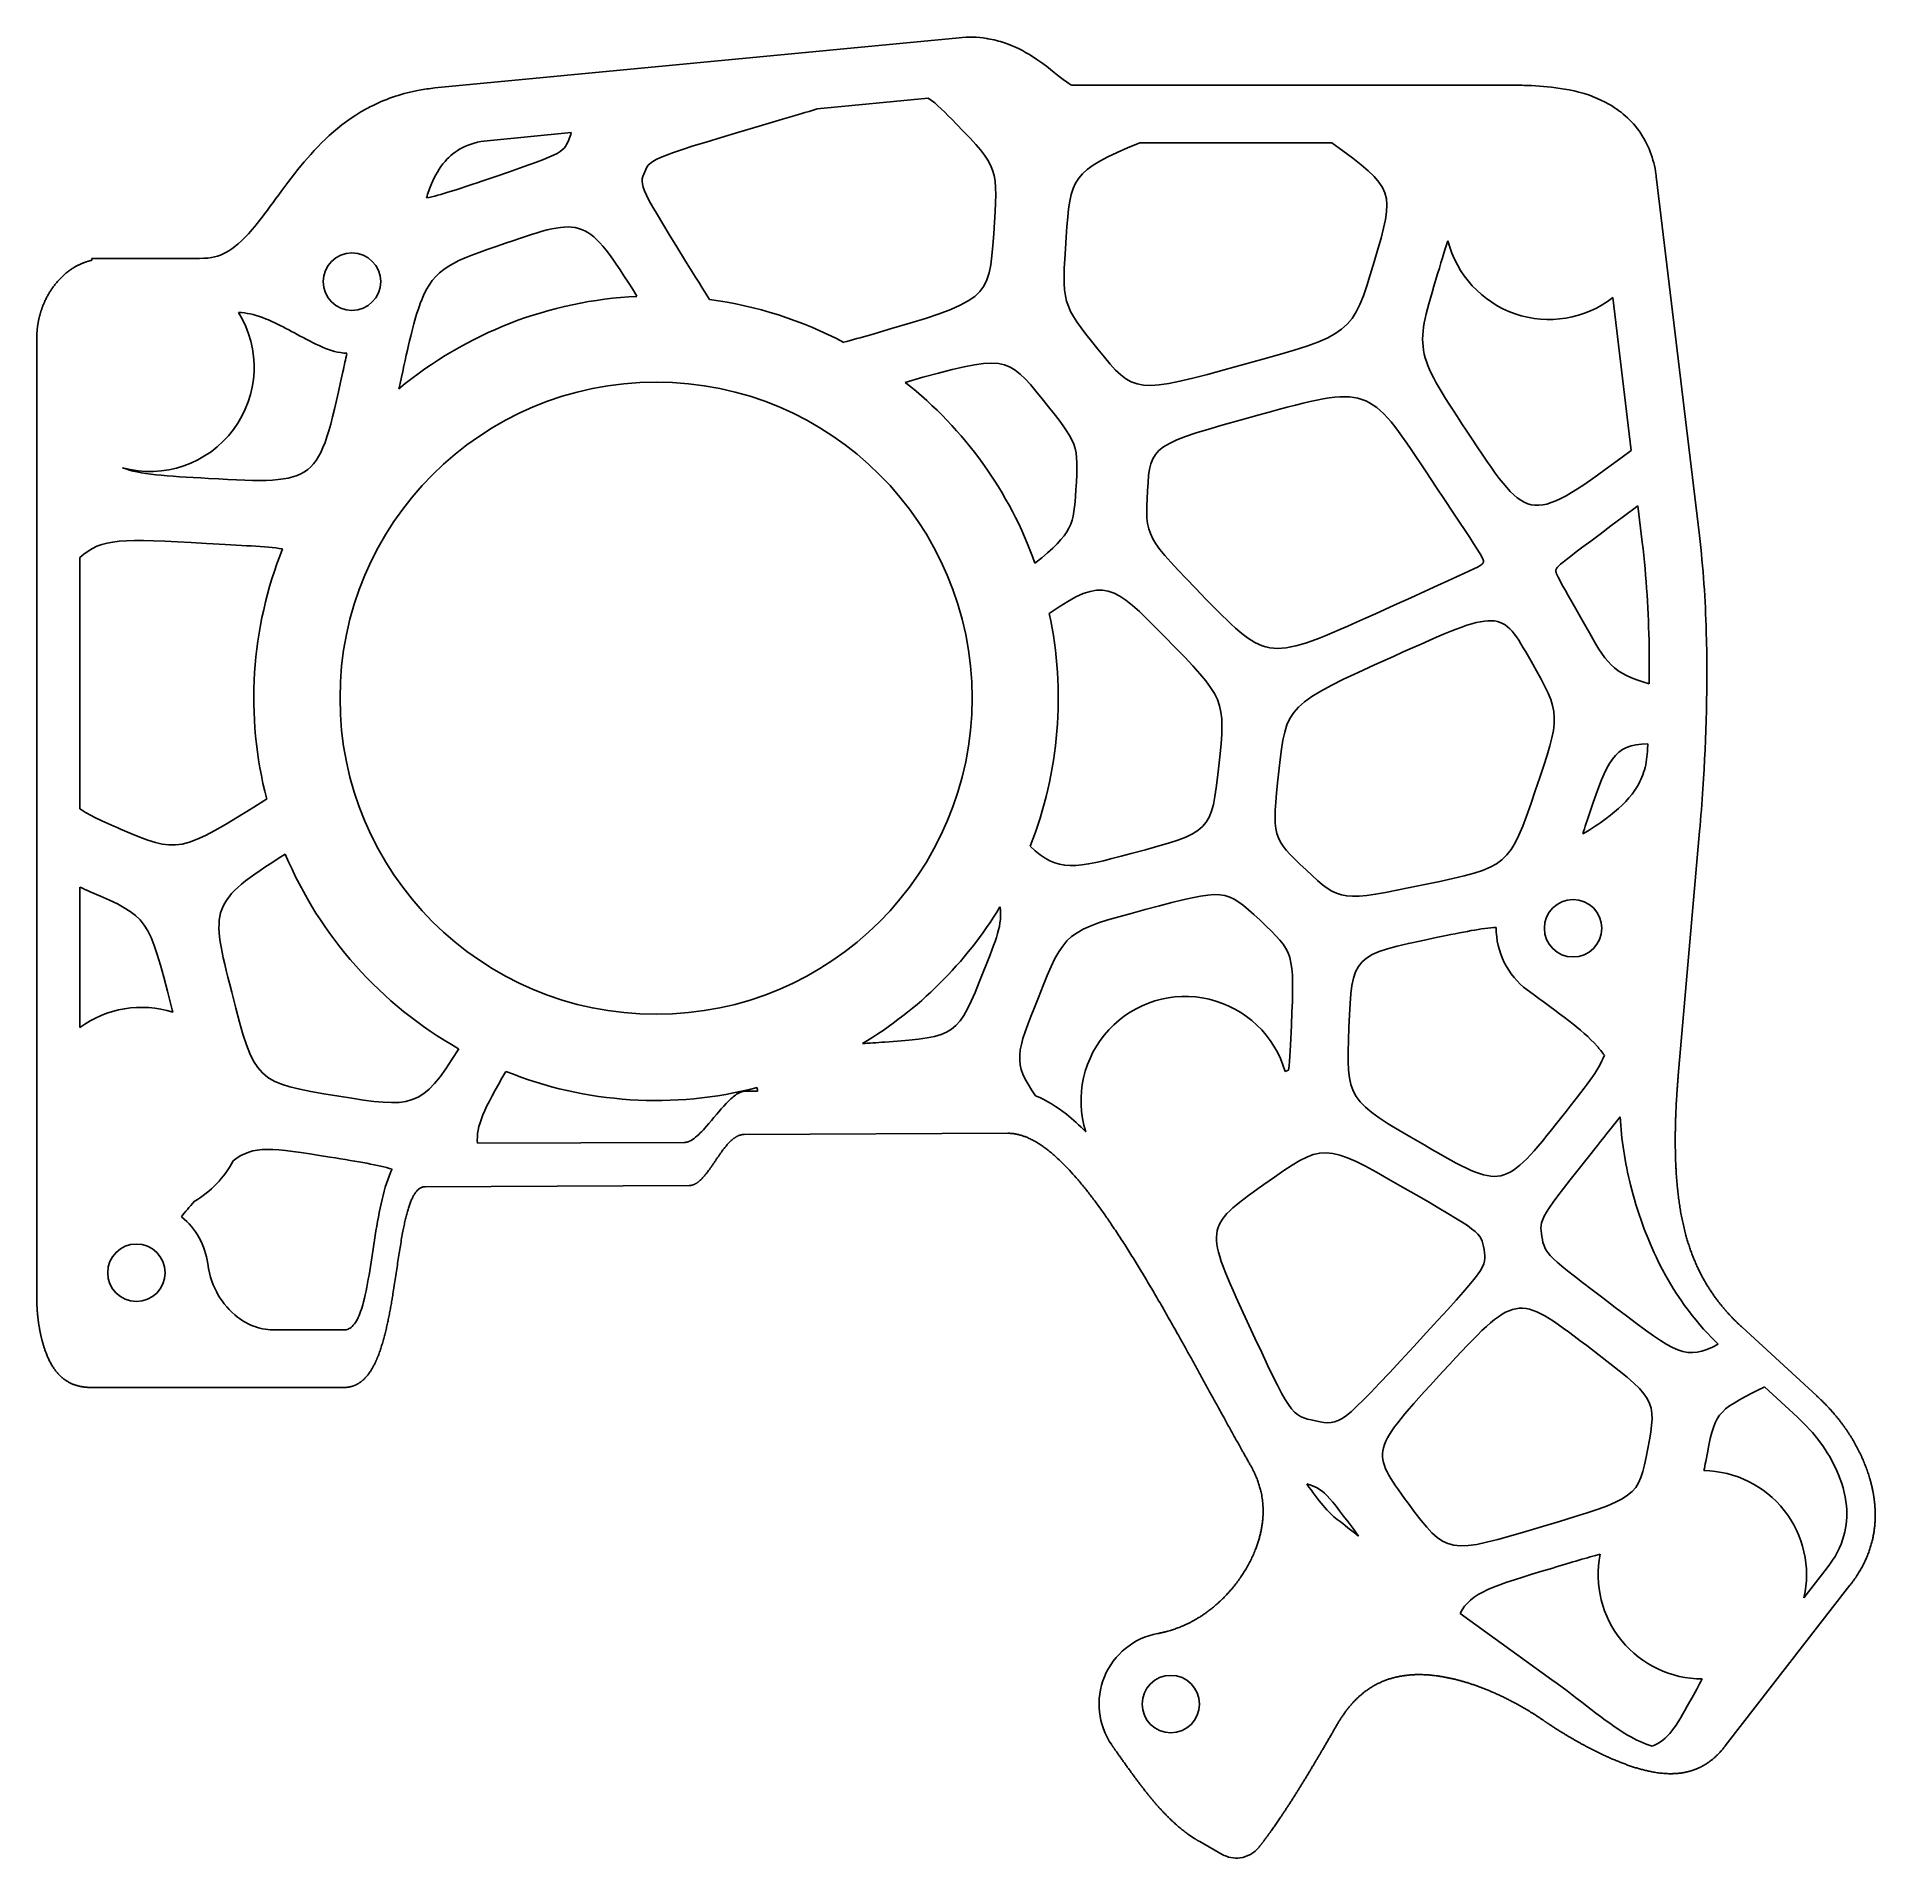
# Model space of a CAD drawing. Header units: millimetres. Extents: x -5 to 123, y -57 to 70.
import ezdxf

# ---------------------------------------------------------------- set-up
doc = ezdxf.new("R2010")
doc.units = ezdxf.units.MM
doc.layers.get('0').update_dxf_attribs({"linetype": 'CONTINUOUS'})

msp = doc.modelspace()

# ---------------------------------------------------------------- linework, layer by layer
for p, q in [((58.77, 69.98), (22.26, 66.48)), ((97.57, 66.67), (66.61, 66.67)), ((48.89, 65.02), (56.62, 65.76)), ((25.92, 62.81), (31.77, 63.37)), ((71.34, 62.67), (84.7, 62.67)), ((110.29, 35.33), (107.29, 60.33)), ((5.9, 54.62), (-1.61, 54.62)), ((-1.61, 54.62), (-1.61, 54.49)), ((104.27, 51.89), (105.55, 41.26)), ((-5.44, 49), (-5.44, -17.73)), ((19.77, 45.54), (19.85, 45.92)), ((106.01, 37.4), (106.32, 34.86)), ((-2.44, 16.32), (-2.44, 33.8)), ((108.82, -2.26), (110.31, 14.75)), ((-2.44, 1.09), (-2.44, 10.85)), ((81.69, -1.89), (81.46, -1.97)), ((44.73, -3.35), (43.79, -3.35)), ((43.8, -6.35), (62.15, -6.27)), ((39.63, -6.91), (25.24, -6.97)), ((21.6, -9.99), (39.98, -9.91)), ((15.94, -19.96), (11.19, -19.96)), ((118.46, -24.55), (113.26, -19.77)), ((-1.65, -23.96), (15.94, -23.96)), ((114.83, -23.92), (117.11, -26.02)), ((119.19, -36.51), (117.57, -38.6)), ((112.09, -48.91), (120.77, -37.73)), ((100.03, -44.3), (93.63, -39.69)), ((75.51, -55.57), (77.08, -56.46))]:
    msp.add_line(p, q)
for centre, radius in [((16.5, 53), 2), ((37.67, 24.01), 22), ((101.5, 8), 2), ((1.5, -15.98), 2), ((73.5, -46), 2)]:
    msp.add_circle(centre, radius)
for centre, radius, start, end in [((99.82, 57.62), 7.25, 194.1427, 307.8483), ((37.67, 24.01), 28, 92.7224, 129.7337), ((16.5, 53), 5, 336.8763, 343.948), ((37.67, 24.01), 28, 62.1912, 82.3549), ((2.44, 47.04), 7.25, -105.3069, 31.7623), ((16.5, 53), 5, 245.9174, 265.9509), ((37.67, 24.01), 28, 19.6179, 51.7304), ((37.67, 24.01), 28, 158.1863, 194.5199), ((37.67, 24.01), 28, -21.568, 12.1561), ((37.67, 24.01), 28, 202.7878, 240.6064), ((37.67, 24.01), 28, 300.8496, 328.7483), ((101.5, 8), 5.35, 179.4976, 233.3569), ((74.5, -4), 7.25, 16.2949, 197.453), ((1.85, -4.76), 7.25, 72.499, 126.2975), ((37.67, 24.01), 28, 248.0708, 284.5566), ((1.85, -4.76), 7.25, 300.4824, 331.8168), ((1.5, -15.98), 5, 7.2448, 51.172), ((110.5, -37), 7.25, -12.7255, 89.1301), ((110.5, -37), 7.25, 168.6555, 269.9096), ((73.5, -46), 5, 100.6104, 214.6059)]:
    msp.add_arc(centre, radius, start, end)
for points, degree in [([(60.66, 69.93), (60.05, 70.03), (59.4, 70.04), (58.77, 69.98)], 3), ([(98.61, 66.65), (98.26, 66.66), (97.91, 66.67), (97.57, 66.67)], 3), ([(21.18, 66.33), (20.05, 66.12), (18.96, 65.75), (17.97, 65.27)], 3), ([(22.26, 66.48), (21.9, 66.44), (21.54, 66.39), (21.18, 66.33)], 3), ([(56.62, 65.76), (57.21, 65.38), (57.78, 64.79), (58.56, 63.99)], 3), ([(36.88, 60.64), (37.29, 61.59), (37.29, 61.59), (46.46, 64.3)], 3), ([(46.46, 64.3), (47.35, 64.57), (48.16, 64.8), (48.89, 65.02)], 3), ([(58.56, 63.99), (61.5, 60.96), (61.5, 60.96), (61.17, 56.33)], 3), ([(31.59, 62.87), (31.18, 61.92), (31.18, 61.92), (25.53, 59.99)], 3), ([(31.77, 63.37), (31.73, 63.2), (31.67, 63.05), (31.59, 62.87)], 3), ([(66.22, 56.1), (66.51, 60.25), (66.54, 60.69), (71.34, 62.67)], 3), ([(84.7, 62.67), (89.15, 59.42), (89.13, 59.37), (87.65, 54.37)], 3), ([(40.42, 53.31), (36.46, 59.69), (36.46, 59.69), (36.88, 60.64)], 3), ([(25.53, 59.99), (23.85, 59.42), (22.67, 59.02), (21.69, 58.83)], 3), ([(27.2, 55.68), (32.61, 57.53), (32.83, 57.61), (36.34, 51.98)], 3), ([(61.17, 56.33), (60.84, 51.69), (60.84, 51.69), (52.61, 49.31)], 3), ([(21.31, 51.62), (22.22, 53.98), (23.5, 54.42), (27.2, 55.68)], 3), ([(68.43, 48.3), (65.89, 51.46), (65.89, 51.46), (66.22, 56.1)], 3), ([(91.95, 53.14), (92.29, 54.27), (92.55, 55.15), (92.79, 55.84)], 3), ([(87.65, 54.37), (86.15, 49.32), (86.15, 49.32), (78.56, 47.23)], 3), ([(41.39, 51.76), (41.1, 52.23), (40.78, 52.75), (40.42, 53.31)], 3), ([(94.47, 42.04), (90.45, 48.09), (90.45, 48.09), (91.95, 53.14)], 3), ([(-5.24, 50.62), (-5.32, 50.31), (-5.38, 50), (-5.42, 49.68), (-5.44, 49.34), (-5.44, 49)], 5), ([(19.85, 45.92), (20.35, 48.22), (20.71, 49.84), (21.1, 51.04)], 3), ([(52.61, 49.31), (51.93, 49.12), (51.31, 48.94), (50.73, 48.78)], 3), ([(16.15, 48.01), (16.06, 47.61), (15.97, 47.18), (15.87, 46.72)], 3), ([(78.56, 47.23), (70.97, 45.14), (70.97, 45.14), (68.43, 48.3)], 3), ([(15.87, 46.72), (14.16, 38.89), (14.16, 38.89), (6.52, 39.31)], 3), ([(55.01, 45.99), (62.01, 48), (62.14, 47.84), (64.54, 44.85)], 3), ([(64.54, 44.85), (67.08, 41.69), (67.08, 41.69), (66.89, 38.5)], 3), ([(79.66, 43.73), (87.25, 45.82), (87.25, 45.82), (91.27, 39.77)], 3), ([(71.88, 38.45), (72.07, 41.64), (72.07, 41.64), (79.66, 43.73)], 3), ([(105.55, 41.26), (98.49, 35.99), (98.43, 36.08), (94.47, 42.04)], 3), ([(6.52, 39.31), (3.54, 39.47), (1.72, 39.57), (0.53, 40.05)], 3), ([(91.27, 39.77), (95.29, 33.72), (95.29, 33.72), (95.26, 33.49)], 3), ([(66.89, 38.5), (66.74, 36.12), (66.71, 35.52), (64.04, 33.41)], 3), ([(75.97, 30.89), (71.69, 35.26), (71.69, 35.26), (71.88, 38.45)], 3), ([(100.31, 32.94), (100.34, 33.15), (100.34, 33.17), (106.01, 37.4)], 3), ([(-2.44, 33.8), (-0.9, 35.18), (0.4, 35.11), (6.38, 34.78)], 3), ([(6.38, 34.78), (8.82, 34.65), (10.48, 34.56), (11.67, 34.41)], 3), ([(95.26, 33.49), (95.22, 33.26), (95.22, 33.26), (87.74, 29.89)], 3), ([(102.38, 29), (100.28, 32.71), (100.28, 32.71), (100.31, 32.94)], 3), ([(65.04, 29.91), (68.88, 32.55), (69.47, 31.95), (73.05, 28.31)], 3), ([(87.74, 29.89), (80.26, 26.52), (80.26, 26.52), (75.97, 30.89)], 3), ([(73.05, 28.31), (77.34, 23.94), (77.34, 23.94), (76.84, 19.31)], 3), ([(89, 26.92), (96.48, 30.29), (96.48, 30.29), (98.58, 26.58)], 3), ([(106.8, 25.02), (104.24, 25.7), (103.78, 26.52), (102.38, 29)], 3), ([(81.02, 18.93), (81.52, 23.55), (81.52, 23.55), (89, 26.92)], 3), ([(98.58, 26.58), (100.68, 22.87), (100.68, 22.87), (98.87, 17.56)], 3), ([(102.69, 16.13), (103.88, 19.6), (104.29, 20.8), (106.7, 20.84)], 3), ([(106.7, 20.84), (106.69, 20.66), (106.68, 20.48), (106.67, 20.3)], 3), ([(76.84, 19.31), (76.34, 14.69), (76.34, 14.69), (70.75, 13.2)], 3), ([(82.91, 12.06), (80.52, 14.3), (80.52, 14.3), (81.02, 18.93)], 3), ([(10.56, 16.99), (4.46, 13.15), (4.4, 13.18), (0.4, 14.9)], 3), ([(98.87, 17.56), (97.06, 12.26), (97.06, 12.26), (91.18, 11.04)], 3), ([(110.31, 14.75), (110.39, 15.74), (110.47, 16.73), (110.54, 17.71)], 3), ([(0.4, 14.9), (-0.9, 15.47), (-1.79, 15.85), (-2.44, 16.32)], 3), ([(102.17, 14.56), (102.32, 15.03), (102.5, 15.55), (102.69, 16.13)], 3), ([(8.13, 3.54), (6.63, 9.44), (6.54, 9.79), (11.85, 13.16)], 3), ([(70.75, 13.2), (66.83, 12.15), (65.66, 11.84), (63.71, 13.72)], 3), ([(91.18, 11.04), (85.31, 9.82), (85.31, 9.82), (82.91, 12.06)], 3), ([(-2.44, 10.85), (-2.21, 10.76), (-1.97, 10.65), (-1.72, 10.54)], 3), ([(-1.72, 10.54), (2.34, 8.79), (2.34, 8.79), (3.94, 2.51)], 3), ([(71.72, 9.3), (77.31, 10.79), (77.31, 10.79), (79.71, 8.55)], 3), ([(61.61, 9.48), (61.8, 8.32), (61.34, 7.17), (60.49, 5.06)], 3), ([(64.28, 3.19), (66.13, 7.81), (66.13, 7.81), (71.72, 9.3)], 3), ([(79.71, 8.55), (82.1, 6.31), (82.1, 6.31), (81.9, 1.26)], 3), ([(91.98, 7.35), (93.88, 7.74), (95.16, 8.01), (96.15, 8.05)], 3), ([(85.9, 1.09), (86.1, 6.13), (86.1, 6.13), (91.98, 7.35)], 3), ([(60.49, 5.06), (58.64, 0.44), (58.64, 0.44), (53.59, 0.08)], 3), ([(15.58, -3.69), (9.74, -2.74), (9.74, -2.74), (8.13, 3.54)], 3), ([(64.09, -3.67), (62.46, -1.33), (62.7, -0.73), (64.28, 3.19)], 3), ([(3.94, 2.51), (3.97, 2.39), (4, 2.27), (4.03, 2.16)], 3), ([(53.59, 0.08), (53.01, 0.03), (52.49, 0), (52.03, -0.03)], 3), ([(81.9, 1.26), (81.84, -0.11), (81.8, -1.11), (81.69, -1.89)], 3), ([(91.17, -7.11), (85.7, -3.95), (85.7, -3.95), (85.9, 1.09)], 3), ([(23.93, -0.39), (21.33, -4.61), (20.69, -4.51), (15.58, -3.69)], 3), ([(103.68, -0.84), (103.31, -1.85), (102.33, -3.08), (100.72, -5.12)], 3), ([(25.24, -6.97), (25.12, -5.78), (25.71, -4.54), (27.21, -1.96)], 3), ([(113.26, -19.77), (112.63, -19.19), (111.51, -18.01), (110.22, -16.14), (109.18, -13.48), (108.63, -9.95), (108.56, -6.97), (108.64, -4.65), (108.75, -3.06), (108.82, -2.26)], 5), ([(44.71, -3.09), (44.72, -3.18), (44.72, -3.26), (44.73, -3.35)], 3), ([(100.72, -5.12), (96.64, -10.26), (96.64, -10.26), (91.17, -7.11)], 3), ([(39.98, -9.91), (40.13, -9.91), (40.43, -9.83), (40.87, -9.51), (41.46, -8.73), (42.2, -7.54), (42.82, -6.76), (43.3, -6.43), (43.63, -6.36), (43.8, -6.35)], 5), ([(103.19, -7.12), (103.81, -6.34), (104.33, -5.68), (104.78, -5.12)], 3), ([(8.24, -8.18), (9.66, -7.08), (10.88, -7.27), (14.97, -7.93)], 3), ([(79.97, -9.84), (84.15, -6.86), (84.15, -6.86), (89.62, -10.01)], 3), ([(99.33, -13.46), (99.12, -12.26), (99.12, -12.26), (103.19, -7.12)], 3), ([(14.97, -7.93), (17.01, -8.26), (18.33, -8.47), (19.29, -8.77)], 3), ([(78.82, -19.37), (75.79, -12.82), (75.79, -12.82), (79.97, -9.84)], 3), ([(89.62, -10.01), (95.1, -13.16), (95.1, -13.16), (95.3, -14.37)], 3), ([(4.63, -12.08), (4.88, -11.75), (5.18, -11.4), (5.53, -11)], 3), ([(104.44, -18.39), (99.53, -14.67), (99.53, -14.67), (99.33, -13.46)], 3), ([(95.3, -14.37), (95.51, -15.57), (95.51, -15.57), (90.41, -21.11)], 3), ([(92.44, -22.86), (97.54, -17.32), (97.54, -17.32), (102.45, -21.05)], 3), ([(111.61, -20.96), (109.29, -22.08), (108.83, -21.73), (104.44, -18.39)], 3), ([(83.58, -26.29), (81.85, -25.93), (81.85, -25.93), (78.82, -19.37)], 3), ([(90.41, -21.11), (85.3, -26.64), (85.3, -26.64), (83.58, -26.29)], 3), ([(102.45, -21.05), (107.35, -24.77), (107.35, -24.77), (106.7, -28.21)], 3), ([(90.02, -32.02), (87.34, -28.39), (87.34, -28.39), (92.44, -22.86)], 3), ([(110.73, -29.11), (111.38, -25.67), (111.38, -25.67), (114.55, -24.06)], 3), ([(114.55, -24.06), (114.65, -24.01), (114.74, -23.97), (114.83, -23.92)], 3), ([(72.58, -41.09), (73.22, -40.97), (74.45, -40.61), (76.11, -39.75), (77.99, -38.04), (79.64, -35.32), (80.15, -32.95), (79.89, -31.16), (79.38, -29.97), (79.04, -29.37)], 5), ([(106.7, -28.21), (106.05, -31.65), (106.05, -31.65), (99.38, -33.64)], 3), ([(110.61, -29.75), (110.65, -29.55), (110.69, -29.34), (110.73, -29.11)], 3), ([(85.09, -33.15), (84.47, -32.69), (83.76, -31.83), (82.97, -30.68)], 3), ([(82.97, -30.68), (84.07, -30.96), (84.41, -31.39), (86.57, -34.3)], 3), ([(86.57, -34.3), (86.07, -33.91), (85.59, -33.53), (85.09, -33.15)], 3), ([(99.38, -33.64), (92.71, -35.64), (92.71, -35.64), (90.02, -32.02)], 3), ([(100.08, -36.53), (101.43, -36.12), (102.51, -35.8), (103.39, -35.57)], 3), ([(93.63, -39.69), (94.36, -38.24), (95.92, -37.77), (100.08, -36.53)], 3), ([(110.49, -44.25), (110.26, -44.69), (109.98, -45.2), (109.63, -45.82)], 3), ([(109.63, -45.82), (108.65, -47.58), (108.14, -48.48), (107, -48.93)], 3), ([(69.38, -48.84), (69.59, -49.13), (70, -49.72), (70.64, -50.62), (71.53, -51.84), (72.72, -53.31), (73.76, -54.35), (74.61, -55.02), (75.2, -55.4), (75.51, -55.57)], 5)]:
    msp.add_open_spline(points, degree=degree)
for points, degree, knots in [([(61.92, 69.62), (61.56, 69.74), (61.17, 69.84), (60.76, 69.91), (60.73, 69.92), (60.7, 69.92), (60.66, 69.93)], 3, [0.81717835, 0.81717835, 0.81717835, 0.81717835, 0.88766489, 0.88766489, 0.88766489, 0.89341491, 0.89341491, 0.89341491, 0.89341491]), ([(66.61, 66.67), (66.54, 66.7), (66.34, 66.81), (66.01, 67.06), (65.54, 67.41), (64.85, 68.05), (63.81, 68.71), (63.28, 69.04), (62.65, 69.37), (61.92, 69.62)], 3, [0.1986225, 0.1986225, 0.1986225, 0.1986225, 0.3939888, 0.3939888, 0.3939888, 0.6763673, 0.6763673, 0.6763673, 0.8171783, 0.8171783, 0.8171783, 0.8171783]), ([(107.29, 60.33), (107.28, 60.39), (107.28, 60.44), (107.27, 60.5), (107.12, 61.51), (106.73, 62.61), (106.09, 63.49), (105.43, 64.41), (104.57, 65.05), (103.79, 65.46), (102.72, 66.03), (101.76, 66.25), (100.9, 66.4), (100.08, 66.54), (99.33, 66.61), (98.61, 66.65)], 3, [-1, -1, -1, -1, -0.9903296, -0.9903296, -0.9903296, -0.8077832, -0.8077832, -0.8077832, -0.6197644, -0.6197644, -0.6197644, -0.3629127, -0.3629127, -0.3629127, -0.1185655, -0.1185655, -0.1185655, -0.1185655]), ([(17.97, 65.27), (17.68, 65.13), (17.39, 64.97), (17.12, 64.81), (15.25, 63.69), (13.86, 62.2), (12.74, 60.8), (11.46, 59.2), (10.46, 57.68), (9.55, 56.62), (8.85, 55.82), (8.26, 55.32), (7.72, 55.03), (7.22, 54.76), (6.74, 54.62), (5.9, 54.62)], 3, [0.1397911, 0.1397911, 0.1397911, 0.1397911, 0.1711286, 0.1711286, 0.1711286, 0.385935, 0.385935, 0.385935, 0.6327296, 0.6327296, 0.6327296, 0.8211599, 0.8211599, 0.8211599, 1, 1, 1, 1]), ([(21.69, 58.83), (21.79, 59.17), (21.9, 59.5), (22.27, 60.37), (22.58, 60.91), (23.32, 61.76), (23.71, 62.07), (24.71, 62.6), (25.3, 62.75), (25.92, 62.81)], 3, [-0.6247699, -0.6247699, -0.6247699, -0.6247699, -0.5218336, -0.5218336, -0.3388783, -0.3388783, -0.1858686, -0.1858686, 0, 0, 0, 0]), ([(-1.61, 54.49), (-1.73, 54.46), (-2.17, 54.34), (-2.88, 54.04), (-3.75, 53.41), (-4.45, 52.55), (-4.91, 51.65), (-5.14, 51), (-5.23, 50.64), (-5.24, 50.62)], 5, [-0.8715001, -0.8715001, -0.8715001, -0.8715001, -0.8715001, -0.8715001, -0.8, -0.6, -0.4, -0.2, -0.184523, -0.184523, -0.184523, -0.184523, -0.184523, -0.184523]), ([(8.61, 50.86), (8.88, 50.85), (9.14, 50.81), (9.99, 50.64), (10.55, 50.41), (12.16, 49.65), (13.16, 49.02), (14.46, 48.44)], 3, [-0.7782706, -0.7782706, -0.7782706, -0.7782706, -0.6684851, -0.6684851, -0.4282128, -0.4282128, 0, 0, 0, 0]), ([(106.32, 34.86), (106.61, 32.41), (106.75, 30.01), (106.81, 26.74), (106.81, 25.88), (106.8, 25.02)], 3, [-1.4359824, -1.4359824, -1.4359824, -1.4359824, -0.7149391, -0.7149391, -0.4631745, -0.4631745, -0.4631745, -0.4631745]), ([(110.54, 17.71), (110.78, 21.33), (110.87, 24.94), (110.77, 28.62), (110.71, 30.84), (110.56, 33.08), (110.29, 35.33)], 3, [0.1453429, 0.1453429, 0.1453429, 0.1453429, 0.6780127, 0.6780127, 0.6780127, 1, 1, 1, 1]), ([(106.67, 20.3), (106.65, 19.8), (106.57, 19.31), (106.26, 18.4), (106.06, 17.99), (105.3, 16.86), (104.62, 16.23), (103.31, 15.27), (102.77, 14.92), (102.17, 14.56)], 3, [-1.654033, -1.654033, -1.654033, -1.654033, -1.403729, -1.403729, -1.171215, -1.171215, -0.726003, -0.726003, -0.449703, -0.449703, -0.449703, -0.449703]), ([(98.31, 3.71), (100.57, 2.03), (102.1, 1), (103.35, -0.41), (103.52, -0.62), (103.68, -0.84)], 3, [-0.9250924, -0.9250924, -0.9250924, -0.9250924, -0.4407628, -0.4407628, -0.3594955, -0.3594955, -0.3594955, -0.3594955]), ([(43.79, -3.35), (43.69, -3.37), (43.6, -3.4), (43.4, -3.48), (43.3, -3.54), (42.99, -3.76), (42.77, -3.97), (42.1, -4.67), (41.63, -5.27), (40.89, -6.11), (40.6, -6.42), (40.18, -6.73), (40.04, -6.81), (39.81, -6.89), (39.72, -6.91), (39.63, -6.91)], 3, [-0.4351513, -0.4351513, -0.4351513, -0.4351513, -0.4091262, -0.4091262, -0.3787437, -0.3787437, -0.3094836, -0.3094836, -0.1634327, -0.1634327, -0.0721318, -0.0721318, -0.028544, -0.028544, 0, 0, 0, 0]), ([(67.58, -6.17), (67.14, -5.72), (66.69, -5.31), (65.58, -4.44), (64.86, -3.97), (64.09, -3.67)], 3, [-0.6273539, -0.6273539, -0.6273539, -0.6273539, -0.4513838, -0.4513838, -0.2024666, -0.2024666, -0.2024666, -0.2024666]), ([(62.15, -6.27), (62.96, -6.27), (64.67, -6.84), (67.46, -9.4), (71.08, -14.9), (74.73, -21.55), (77.18, -26.06), (78.56, -28.53), (79.04, -29.37)], 5, [0, 0, 0, 0, 0, 0, 0.2, 0.4, 0.6, 0.7120411, 0.7120411, 0.7120411, 0.7120411, 0.7120411, 0.7120411]), ([(104.78, -5.12), (104.86, -6.72), (105.11, -8.31), (105.95, -11.7), (106.61, -13.53), (108.77, -17.88), (110.28, -19.69), (111.61, -20.96)], 3, [-1.1919, -1.1919, -1.1919, -1.1919, -0.907396, -0.907396, -0.568133, -0.568133, -0.039814, -0.039814, -0.039814, -0.039814]), ([(19.29, -8.77), (19.25, -8.85), (19.22, -8.93), (18.64, -10.27), (18.34, -11.98), (17.81, -15.37), (17.59, -17.03), (17.13, -18.63), (16.99, -19.02), (16.73, -19.47), (16.63, -19.61), (16.43, -19.8), (16.34, -19.86), (16.14, -19.94), (16.05, -19.96), (15.94, -19.96)], 3, [-0.8699036, -0.8699036, -0.8699036, -0.8699036, -0.8492117, -0.8492117, -0.5286634, -0.5286634, -0.2194309, -0.2194309, -0.11277, -0.11277, -0.0627628, -0.0627628, -0.0306568, -0.0306568, 0, 0, 0, 0]), ([(18.13, -22.22), (18.36, -21.72), (18.81, -20.48), (19.31, -18.12), (19.76, -14.54), (20.24, -11.56), (20.82, -10.27), (21.32, -9.99), (21.6, -9.99)], 5, [0.2273734, 0.2273734, 0.2273734, 0.2273734, 0.2273734, 0.2273734, 0.4, 0.6, 0.8, 1, 1, 1, 1, 1, 1]), ([(11.19, -19.96), (10.69, -19.96), (10.21, -19.89), (9.31, -19.57), (8.91, -19.35), (7.99, -18.65), (7.52, -18.1), (6.87, -16.96), (6.58, -16.26), (6.46, -15.34)], 3, [-1.024159, -1.024159, -1.024159, -1.024159, -0.799804, -0.799804, -0.592815, -0.592815, -0.2783, -0.2783, 0, 0, 0, 0]), ([(-5.44, -17.73), (-5.44, -18.06), (-5.42, -18.5), (-5.39, -18.95), (-5.33, -19.4), (-5.25, -19.85), (-5.23, -19.96)], 5, [0, 0, 0, 0, 0, 0, 0.2, 0.2660853, 0.2660853, 0.2660853, 0.2660853, 0.2660853, 0.2660853]), ([(-5.23, -19.96), (-5.19, -20.18), (-5.07, -20.74), (-4.83, -21.6), (-4.35, -22.7), (-3.6, -23.52), (-2.74, -23.88), (-2.04, -23.96), (-1.65, -23.96)], 5, [0.2660853, 0.2660853, 0.2660853, 0.2660853, 0.2660853, 0.2660853, 0.4, 0.6, 0.8, 1, 1, 1, 1, 1, 1]), ([(15.94, -23.96), (16.45, -23.96), (16.96, -23.8), (17.4, -23.45), (17.77, -22.94), (18.09, -22.3), (18.13, -22.22)], 5, [0, 0, 0, 0, 0, 0, 0.2, 0.2273734, 0.2273734, 0.2273734, 0.2273734, 0.2273734, 0.2273734]), ([(122.43, -31.54), (122.36, -31.12), (122.16, -30.16), (121.64, -28.67), (120.87, -27.24), (119.83, -25.9), (118.94, -24.99), (118.46, -24.55)], 5, [0.4489839, 0.4489839, 0.4489839, 0.4489839, 0.4489839, 0.4489839, 0.6, 0.8, 1, 1, 1, 1, 1, 1]), ([(117.11, -26.02), (117.7, -26.57), (118.24, -27.16), (119.16, -28.41), (119.55, -29.07), (120.2, -30.53), (120.45, -31.36), (120.59, -32.9), (120.54, -33.59), (120.13, -35.09), (119.72, -35.83), (119.19, -36.51)], 3, [-1.188868, -1.188868, -1.188868, -1.188868, -0.947824, -0.947824, -0.722065, -0.722065, -0.467449, -0.467449, -0.256918, -0.256918, 0, 0, 0, 0]), ([(120.77, -37.73), (121.2, -37.19), (121.91, -36.09), (122.4, -34.85), (122.59, -33.6), (122.54, -32.36), (122.45, -31.67), (122.43, -31.54)], 5, [0, 0, 0, 0, 0, 0, 0.2, 0.4, 0.4489839, 0.4489839, 0.4489839, 0.4489839, 0.4489839, 0.4489839]), ([(85.05, -47.46), (85.46, -46.75), (86.31, -45.57), (87.27, -44.75), (88.33, -44.27), (89.45, -44.04), (90.01, -43.99)], 5, [-1, -1, -1, -1, -1, -1, -0.8, -0.6108578, -0.6108578, -0.6108578, -0.6108578, -0.6108578, -0.6108578]), ([(90.01, -43.99), (90.04, -43.98), (90.67, -43.92), (91.91, -43.94), (93.83, -44.29), (95.77, -45), (97.63, -45.97), (98.84, -46.72), (99.43, -47.13)], 5, [-0.6108578, -0.6108578, -0.6108578, -0.6108578, -0.6108578, -0.6108578, -0.6, -0.4, -0.2, 0, 0, 0, 0, 0, 0]), ([(107, -48.93), (106.45, -48.77), (105.88, -48.5), (103.66, -47.19), (101.94, -45.67), (100.03, -44.3)], 3, [-0.9624367, -0.9624367, -0.9624367, -0.9624367, -0.7068339, -0.7068339, 0, 0, 0, 0]), ([(99.43, -47.13), (99.88, -47.44), (100.82, -48.05), (102.33, -48.95), (104.44, -50.02), (106.6, -50.76), (108.13, -50.92), (109.08, -50.81), (109.5, -50.7)], 5, [-1, -1, -1, -1, -1, -1, -0.8, -0.6, -0.4, -0.2304849, -0.2304849, -0.2304849, -0.2304849, -0.2304849, -0.2304849]), ([(79.64, -55.95), (79.73, -55.83), (80.07, -55.4), (80.64, -54.62), (81.45, -53.44), (82.51, -51.78), (83.5, -50.13), (84.26, -48.83), (84.79, -47.92), (85.05, -47.46)], 5, [-0.4406983, -0.4406983, -0.4406983, -0.4406983, -0.4406983, -0.4406983, -0.4, -0.3, -0.2, -0.1, 0, 0, 0, 0, 0, 0]), ([(109.5, -50.7), (109.58, -50.68), (110.15, -50.53), (110.69, -50.28), (111.21, -49.91), (111.7, -49.43), (112.09, -48.91)], 5, [-0.2304849, -0.2304849, -0.2304849, -0.2304849, -0.2304849, -0.2304849, -0.2, 0, 0, 0, 0, 0, 0]), ([(79.64, -55.95), (79.47, -56.16), (79.27, -56.33), (78.82, -56.58), (78.57, -56.67), (78.1, -56.73), (77.89, -56.72), (77.47, -56.64), (77.27, -56.56), (77.08, -56.46)], 3, [0, 0, 0, 0, 0.0781289, 0.0781289, 0.1562578, 0.1562578, 0.2202922, 0.2202922, 0.2843267, 0.2843267, 0.2843267, 0.2843267])]:
    msp.add_open_spline(points, degree=degree, knots=knots)

doc.saveas('drawing.dxf')
